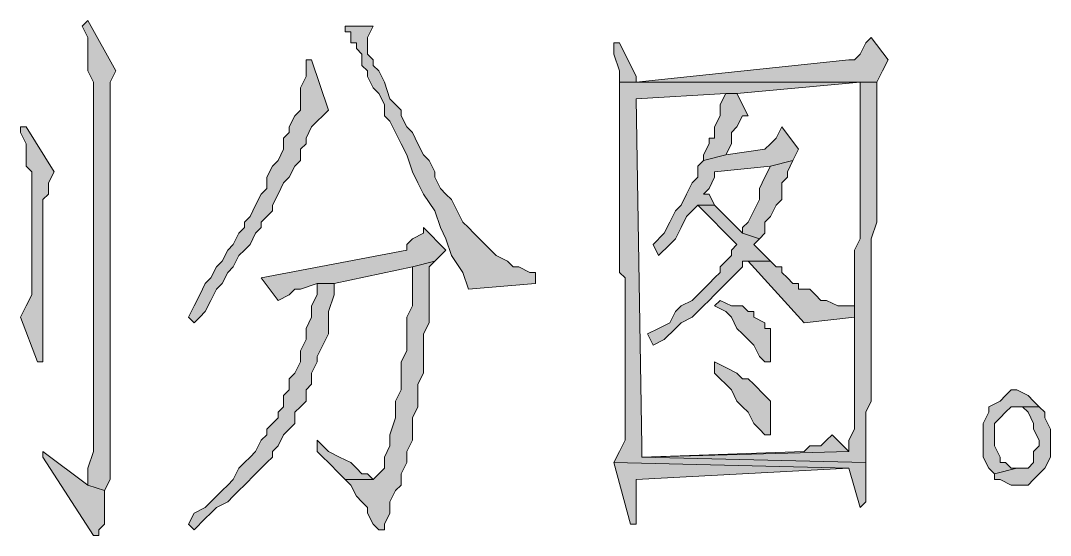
# Model space of a CAD drawing. Header units: millimetres. Extents: x 24 to 410, y 10 to 282.
# Drawn here: x 306.87 to 314.66, y 50.08 to 53.98 of the extents above; entities that cross this region are included whole.
import ezdxf

# ---------------------------------------------------------------- set-up
doc = ezdxf.new("R2010")
doc.units = ezdxf.units.MM

msp = doc.modelspace()

# ---------------------------------------------------------------- hatches: boundary and pattern name
h = msp.add_hatch(color=7)
h.dxf.hatch_style = 2
h.paths.add_polyline_path([(307.382333, 53.975), (307.34, 53.932667), (307.382333, 53.848), (307.382333, 53.594), (307.424667, 53.509333), (307.424667, 50.715333), (307.382333, 50.588333), (307.382333, 50.461333), (307.509333, 50.419), (307.551667, 50.503667), (307.551667, 51.985333), (307.551667, 52.112333), (307.551667, 53.509333), (307.594, 53.594)])
h = msp.add_hatch(color=7)
h.dxf.hatch_style = 2
h.paths.add_polyline_path([(309.329667, 53.932667), (309.329667, 53.890333), (309.372, 53.890333), (309.372, 53.805667), (309.414333, 53.805667), (309.414333, 53.763333), (309.456667, 53.721), (309.456667, 53.636333), (309.499, 53.594), (309.499, 53.551667), (309.541333, 53.467), (309.583667, 53.424667), (309.626, 53.34), (309.626, 53.255333), (309.668333, 53.213), (309.710667, 53.128333), (309.753, 53.043667), (309.795333, 52.959), (309.837667, 52.832), (309.88, 52.747333), (309.922333, 52.662667), (310.007, 52.535667), (310.049333, 52.408667), (310.091667, 52.324), (310.134, 52.197), (310.218667, 52.07), (310.261, 51.943), (310.769, 51.985333), (310.769, 52.07), (310.726667, 52.07), (310.642, 52.112333), (310.599667, 52.112333), (310.557333, 52.154667), (310.472667, 52.197), (310.430333, 52.239333), (310.388, 52.281667), (310.345667, 52.324), (310.303333, 52.366333), (310.261, 52.408667), (310.218667, 52.451), (310.176333, 52.535667), (310.134, 52.620333), (310.091667, 52.662667), (310.049333, 52.705), (310.007, 52.789667), (310.007, 52.832), (309.964667, 52.916667), (309.922333, 52.959), (309.88, 53.043667), (309.837667, 53.128333), (309.795333, 53.170667), (309.753, 53.255333), (309.753, 53.297667), (309.668333, 53.382333), (309.626, 53.509333), (309.583667, 53.594), (309.541333, 53.636333), (309.541333, 53.678667), (309.499, 53.721), (309.499, 53.848), (309.541333, 53.932667)])
h = msp.add_hatch(color=7)
h.dxf.hatch_style = 2
h.paths.add_polyline_path([(313.309, 53.848), (313.266667, 53.805667), (313.224333, 53.721), (313.182, 53.678667), (313.139667, 53.678667), (311.531, 53.509333), (313.351333, 53.509333), (313.393667, 53.594), (313.436, 53.678667)])
h = msp.add_hatch(color=7)
h.dxf.hatch_style = 2
h.paths.add_polyline_path([(311.404, 53.805667), (311.361667, 53.805667), (311.361667, 53.721), (311.404, 53.594), (311.404, 53.509333), (313.224333, 53.509333), (313.224333, 52.324), (313.182, 52.239333), (313.182, 51.350333), (313.182, 51.265667), (313.182, 50.884667), (313.139667, 50.8), (313.139667, 50.715333), (311.573333, 50.673), (313.266667, 50.630667), (313.266667, 51.011667), (313.309, 51.096333), (313.309, 52.324), (313.351333, 52.451), (313.351333, 53.509333), (311.531, 53.509333), (311.531, 53.551667)])
h = msp.add_hatch(color=7)
h.dxf.hatch_style = 2
h.paths.add_polyline_path([(309.075667, 53.678667), (309.033333, 53.678667), (309.033333, 53.636333), (309.033333, 53.551667), (308.991, 53.467), (308.991, 53.297667), (308.948667, 53.255333), (308.906333, 53.170667), (308.906333, 53.128333), (308.864, 53.086), (308.864, 53.001333), (308.821667, 52.916667), (308.779333, 52.874333), (308.737, 52.789667), (308.737, 52.705), (308.694667, 52.662667), (308.652333, 52.578), (308.61, 52.493333), (308.567667, 52.451), (308.567667, 52.408667), (308.525333, 52.366333), (308.483, 52.281667), (308.440667, 52.239333), (308.398333, 52.154667), (308.356, 52.112333), (308.313667, 52.027667), (308.271333, 51.985333), (308.229, 51.900667), (308.186667, 51.816), (308.144333, 51.731333), (308.186667, 51.689), (308.229, 51.731333), (308.271333, 51.773667), (308.313667, 51.858333), (308.356, 51.943), (308.398333, 51.985333), (308.440667, 52.07), (308.483, 52.112333), (308.525333, 52.197), (308.567667, 52.239333), (308.61, 52.281667), (308.652333, 52.366333), (308.694667, 52.408667), (308.694667, 52.451), (308.737, 52.493333), (308.779333, 52.535667), (308.779333, 52.578), (308.821667, 52.662667), (308.864, 52.747333), (308.906333, 52.789667), (308.948667, 52.874333), (308.991, 52.916667), (308.991, 53.001333), (309.033333, 53.043667), (309.033333, 53.086), (309.075667, 53.170667), (309.118, 53.213), (309.160333, 53.255333), (309.202667, 53.297667)])
h = msp.add_hatch(color=7)
h.dxf.hatch_style = 2
h.paths.add_polyline_path([(311.404, 53.509333), (311.404, 52.07), (311.446333, 52.027667), (311.446333, 51.350333), (311.446333, 51.265667), (311.446333, 50.8), (311.404, 50.715333), (311.361667, 50.630667), (313.139667, 50.588333), (313.224333, 50.292), (313.266667, 50.334333), (313.266667, 50.630667), (311.573333, 50.673), (311.573333, 50.757667), (311.531, 53.382333), (312.208333, 53.424667), (312.293, 53.424667), (313.224333, 53.509333)])
h = msp.add_hatch(color=7)
h.dxf.hatch_style = 2
h.paths.add_polyline_path([(312.293, 53.424667), (312.208333, 53.424667), (312.166, 53.34), (312.166, 53.255333), (312.123667, 53.170667), (312.123667, 53.086), (312.081333, 53.086), (312.081333, 53.043667), (312.039, 52.959), (312.039, 52.916667), (312.208333, 52.959), (312.250667, 53.043667), (312.250667, 53.128333), (312.293, 53.170667), (312.335333, 53.255333), (312.377667, 53.255333)])
h = msp.add_hatch(color=7)
h.dxf.hatch_style = 2
h.paths.add_polyline_path([(306.916667, 53.170667), (306.874333, 53.170667), (306.874333, 53.128333), (306.916667, 53.043667), (306.916667, 52.874333), (306.959, 52.832), (306.959, 51.900667), (306.916667, 51.816), (306.874333, 51.731333), (307.001333, 51.392667), (307.043667, 51.392667), (307.043667, 51.477333), (307.043667, 51.604333), (307.043667, 52.620333), (307.086, 52.662667), (307.086, 52.747333), (307.128333, 52.832)])
h = msp.add_hatch(color=7)
h.dxf.hatch_style = 2
h.paths.add_polyline_path([(312.631667, 53.170667), (312.589333, 53.086), (312.547, 53.043667), (312.504667, 53.001333), (312.208333, 52.959), (312.039, 52.916667), (311.996667, 52.874333), (311.996667, 52.789667), (311.954333, 52.747333), (311.912, 52.662667), (311.869667, 52.578), (311.827333, 52.535667), (311.785, 52.451), (311.742667, 52.366333), (311.658, 52.281667), (311.700333, 52.197), (311.785, 52.281667), (311.827333, 52.324), (311.869667, 52.408667), (311.912, 52.493333), (311.954333, 52.535667), (311.996667, 52.578), (312.123667, 52.578), (312.081333, 52.662667), (312.039, 52.662667), (312.081333, 52.705), (312.123667, 52.789667), (312.123667, 52.832), (312.547, 52.874333), (312.716333, 52.916667), (312.758667, 53.001333)])
h = msp.add_hatch(color=7)
h.dxf.hatch_style = 2
h.paths.add_polyline_path([(312.716333, 52.916667), (312.547, 52.874333), (312.504667, 52.789667), (312.462333, 52.705), (312.462333, 52.620333), (312.42, 52.535667), (312.377667, 52.451), (312.335333, 52.408667), (312.335333, 52.366333), (312.462333, 52.324), (312.504667, 52.366333), (312.504667, 52.451), (312.547, 52.493333), (312.589333, 52.578), (312.631667, 52.620333), (312.631667, 52.747333), (312.674, 52.789667), (312.674, 52.832)])
h = msp.add_hatch(color=7)
h.dxf.hatch_style = 2
h.paths.add_polyline_path([(312.123667, 52.578), (311.996667, 52.578), (312.293, 52.281667), (312.250667, 52.239333), (312.250667, 52.197), (312.208333, 52.154667), (312.166, 52.112333), (312.166, 52.07), (312.123667, 52.027667), (312.081333, 51.985333), (312.039, 51.943), (311.996667, 51.900667), (311.954333, 51.858333), (311.869667, 51.816), (311.827333, 51.773667), (311.785, 51.689), (311.700333, 51.646667), (311.615667, 51.604333), (311.658, 51.519667), (311.742667, 51.562), (311.827333, 51.646667), (311.869667, 51.689), (311.954333, 51.731333), (311.996667, 51.773667), (312.039, 51.816), (312.081333, 51.858333), (312.123667, 51.900667), (312.166, 51.943), (312.208333, 51.985333), (312.250667, 52.027667), (312.293, 52.07), (312.335333, 52.112333), (312.335333, 52.154667), (312.377667, 52.154667), (312.547, 52.154667), (312.504667, 52.197), (312.42, 52.281667), (312.462333, 52.324), (312.335333, 52.366333), (312.250667, 52.451), (312.208333, 52.493333)])
h = msp.add_hatch(color=7)
h.dxf.hatch_style = 2
h.paths.add_polyline_path([(309.922333, 52.408667), (309.922333, 52.366333), (309.837667, 52.324), (309.795333, 52.281667), (309.795333, 52.239333), (308.694667, 52.027667), (308.821667, 51.858333), (308.906333, 51.900667), (308.948667, 51.943), (308.991, 51.943), (309.118, 51.985333), (309.245, 51.985333), (309.837667, 52.112333), (310.007, 52.154667), (310.091667, 52.239333)])
h = msp.add_hatch(color=7)
h.dxf.hatch_style = 2
h.paths.add_polyline_path([(310.007, 52.154667), (309.837667, 52.112333), (309.837667, 51.816), (309.795333, 51.731333), (309.795333, 51.477333), (309.753, 51.392667), (309.753, 51.181), (309.710667, 51.096333), (309.710667, 50.969333), (309.668333, 50.842333), (309.668333, 50.757667), (309.626, 50.673), (309.626, 50.588333), (309.583667, 50.546), (309.541333, 50.503667), (309.329667, 50.503667), (309.372, 50.461333), (309.414333, 50.376667), (309.456667, 50.334333), (309.499, 50.292), (309.499, 50.249667), (309.541333, 50.165), (309.583667, 50.122667), (309.626, 50.122667), (309.626, 50.165), (309.668333, 50.249667), (309.668333, 50.334333), (309.710667, 50.419), (309.753, 50.461333), (309.753, 50.546), (309.795333, 50.630667), (309.795333, 50.715333), (309.837667, 50.8), (309.837667, 50.969333), (309.88, 51.054), (309.88, 51.223333), (309.922333, 51.308), (309.922333, 51.604333), (309.964667, 51.689), (309.964667, 52.112333)])
h = msp.add_hatch(color=7)
h.dxf.hatch_style = 2
h.paths.add_polyline_path([(312.547, 52.154667), (312.377667, 52.154667), (312.801, 51.689), (313.182, 51.731333), (313.182, 51.816), (313.097333, 51.816), (313.055, 51.816), (312.970333, 51.858333), (312.928, 51.858333), (312.885667, 51.900667), (312.843333, 51.943), (312.758667, 51.943), (312.758667, 51.985333), (312.716333, 51.985333), (312.674, 52.027667), (312.631667, 52.07), (312.631667, 52.112333), (312.589333, 52.112333)])
h = msp.add_hatch(color=7)
h.dxf.hatch_style = 2
h.paths.add_polyline_path([(309.245, 51.985333), (309.118, 51.985333), (309.118, 51.900667), (309.075667, 51.816), (309.075667, 51.731333), (309.033333, 51.646667), (309.033333, 51.562), (308.991, 51.477333), (308.991, 51.392667), (308.948667, 51.308), (308.906333, 51.265667), (308.906333, 51.181), (308.864, 51.138667), (308.864, 51.054), (308.821667, 51.011667), (308.821667, 50.969333), (308.779333, 50.927), (308.737, 50.884667), (308.737, 50.842333), (308.694667, 50.8), (308.652333, 50.715333), (308.61, 50.673), (308.567667, 50.630667), (308.525333, 50.588333), (308.483, 50.503667), (308.440667, 50.461333), (308.398333, 50.419), (308.313667, 50.334333), (308.271333, 50.292), (308.186667, 50.249667), (308.144333, 50.165), (308.186667, 50.122667), (308.271333, 50.207333), (308.313667, 50.249667), (308.356, 50.292), (308.440667, 50.334333), (308.483, 50.376667), (308.525333, 50.419), (308.567667, 50.461333), (308.652333, 50.546), (308.694667, 50.588333), (308.737, 50.630667), (308.779333, 50.673), (308.779333, 50.715333), (308.821667, 50.757667), (308.864, 50.842333), (308.906333, 50.884667), (308.948667, 50.927), (308.948667, 51.011667), (308.991, 51.054), (309.033333, 51.096333), (309.033333, 51.181), (309.075667, 51.223333), (309.075667, 51.308), (309.118, 51.392667), (309.118, 51.435), (309.160333, 51.519667), (309.202667, 51.604333), (309.202667, 51.773667), (309.245, 51.900667)])
h = msp.add_hatch(color=7)
h.dxf.hatch_style = 2
h.paths.add_polyline_path([(312.166, 51.858333), (312.123667, 51.816), (312.208333, 51.773667), (312.250667, 51.731333), (312.293, 51.646667), (312.335333, 51.604333), (312.377667, 51.562), (312.42, 51.519667), (312.462333, 51.435), (312.504667, 51.392667), (312.547, 51.392667), (312.547, 51.435), (312.547, 51.646667), (312.504667, 51.646667), (312.504667, 51.689), (312.42, 51.731333), (312.42, 51.773667), (312.377667, 51.773667), (312.335333, 51.816), (312.250667, 51.816)])
h = msp.add_hatch(color=7)
h.dxf.hatch_style = 2
h.paths.add_polyline_path([(312.123667, 51.392667), (312.123667, 51.308), (312.166, 51.265667), (312.208333, 51.223333), (312.250667, 51.181), (312.293, 51.096333), (312.335333, 51.054), (312.377667, 51.011667), (312.42, 50.927), (312.462333, 50.884667), (312.504667, 50.842333), (312.547, 50.842333), (312.547, 50.884667), (312.547, 51.096333), (312.504667, 51.138667), (312.42, 51.223333), (312.377667, 51.265667), (312.335333, 51.265667), (312.293, 51.308), (312.208333, 51.350333)])
h = msp.add_hatch(color=7)
h.dxf.hatch_style = 2
h.paths.add_polyline_path([(314.367333, 51.181), (314.325, 51.138667), (314.282667, 51.096333), (314.198, 51.054), (314.198, 51.011667), (314.155667, 50.927), (314.155667, 50.673), (314.198, 50.588333), (314.240333, 50.546), (314.409667, 50.588333), (314.367333, 50.588333), (314.325, 50.630667), (314.282667, 50.630667), (314.282667, 50.673), (314.240333, 50.757667), (314.240333, 50.927), (314.282667, 50.969333), (314.325, 51.011667), (314.367333, 51.054), (314.579, 51.054), (314.536667, 51.096333), (314.494333, 51.138667), (314.409667, 51.181)])
h = msp.add_hatch(color=7)
h.dxf.hatch_style = 2
h.paths.add_polyline_path([(314.579, 51.054), (314.367333, 51.054), (314.452, 51.054), (314.494333, 51.011667), (314.536667, 50.927), (314.536667, 50.884667), (314.579, 50.8), (314.579, 50.757667), (314.536667, 50.715333), (314.536667, 50.630667), (314.494333, 50.588333), (314.409667, 50.588333), (314.240333, 50.546), (314.240333, 50.503667), (314.282667, 50.503667), (314.367333, 50.461333), (314.494333, 50.461333), (314.536667, 50.503667), (314.579, 50.546), (314.621333, 50.588333), (314.663667, 50.673), (314.663667, 50.757667), (314.663667, 50.884667), (314.621333, 50.969333), (314.621333, 51.011667)])
h = msp.add_hatch(color=7)
h.dxf.hatch_style = 2
h.paths.add_polyline_path([(309.118, 50.8), (309.118, 50.715333), (309.160333, 50.673), (309.202667, 50.630667), (309.287333, 50.546), (309.329667, 50.503667), (309.541333, 50.503667), (309.499, 50.546), (309.456667, 50.546), (309.414333, 50.588333), (309.372, 50.630667), (309.287333, 50.673), (309.202667, 50.715333)])
h = msp.add_hatch(color=7)
h.dxf.hatch_style = 2
h.paths.add_polyline_path([(313.012667, 50.842333), (312.970333, 50.8), (312.928, 50.757667), (312.843333, 50.757667), (312.801, 50.715333), (311.573333, 50.673), (313.139667, 50.715333)])
h = msp.add_hatch(color=7)
h.dxf.hatch_style = 2
h.paths.add_polyline_path([(307.043667, 50.715333), (307.043667, 50.673), (307.424667, 50.080333), (307.467, 50.080333), (307.467, 50.122667), (307.509333, 50.165), (307.509333, 50.419), (307.382333, 50.461333)])
h = msp.add_hatch(color=7)
h.dxf.hatch_style = 2
h.paths.add_polyline_path([(311.361667, 50.630667), (311.488667, 50.165), (311.531, 50.165), (311.531, 50.503667), (313.139667, 50.588333)])

# ---------------------------------------------------------------- linework, layer by layer
at = {"color": 7, "lineweight": 0}
for points in [[(307.382333, 53.975), (307.34, 53.932667), (307.382333, 53.848), (307.382333, 53.594), (307.424667, 53.509333), (307.424667, 50.715333), (307.382333, 50.588333), (307.382333, 50.461333), (307.509333, 50.419), (307.551667, 50.503667), (307.551667, 51.985333), (307.551667, 52.112333), (307.551667, 53.509333), (307.594, 53.594)], [(309.329667, 53.932667), (309.329667, 53.890333), (309.372, 53.890333), (309.372, 53.805667), (309.414333, 53.805667), (309.414333, 53.763333), (309.456667, 53.721), (309.456667, 53.636333), (309.499, 53.594), (309.499, 53.551667), (309.541333, 53.467), (309.583667, 53.424667), (309.626, 53.34), (309.626, 53.255333), (309.668333, 53.213), (309.710667, 53.128333), (309.753, 53.043667), (309.795333, 52.959), (309.837667, 52.832), (309.88, 52.747333), (309.922333, 52.662667), (310.007, 52.535667), (310.049333, 52.408667), (310.091667, 52.324), (310.134, 52.197), (310.218667, 52.07), (310.261, 51.943), (310.769, 51.985333), (310.769, 52.07), (310.726667, 52.07), (310.642, 52.112333), (310.599667, 52.112333), (310.557333, 52.154667), (310.472667, 52.197), (310.430333, 52.239333), (310.388, 52.281667), (310.345667, 52.324), (310.303333, 52.366333), (310.261, 52.408667), (310.218667, 52.451), (310.176333, 52.535667), (310.134, 52.620333), (310.091667, 52.662667), (310.049333, 52.705), (310.007, 52.789667), (310.007, 52.832), (309.964667, 52.916667), (309.922333, 52.959), (309.88, 53.043667), (309.837667, 53.128333), (309.795333, 53.170667), (309.753, 53.255333), (309.753, 53.297667), (309.668333, 53.382333), (309.626, 53.509333), (309.583667, 53.594), (309.541333, 53.636333), (309.541333, 53.678667), (309.499, 53.721), (309.499, 53.848), (309.541333, 53.932667)], [(313.309, 53.848), (313.266667, 53.805667), (313.224333, 53.721), (313.182, 53.678667), (313.139667, 53.678667), (311.531, 53.509333), (313.351333, 53.509333), (313.393667, 53.594), (313.436, 53.678667)], [(311.404, 53.805667), (311.361667, 53.805667), (311.361667, 53.721), (311.404, 53.594), (311.404, 53.509333), (313.224333, 53.509333), (313.224333, 52.324), (313.182, 52.239333), (313.182, 51.350333), (313.182, 51.265667), (313.182, 50.884667), (313.139667, 50.8), (313.139667, 50.715333), (311.573333, 50.673), (313.266667, 50.630667), (313.266667, 51.011667), (313.309, 51.096333), (313.309, 52.324), (313.351333, 52.451), (313.351333, 53.509333), (311.531, 53.509333), (311.531, 53.551667)], [(309.075667, 53.678667), (309.033333, 53.678667), (309.033333, 53.636333), (309.033333, 53.551667), (308.991, 53.467), (308.991, 53.297667), (308.948667, 53.255333), (308.906333, 53.170667), (308.906333, 53.128333), (308.864, 53.086), (308.864, 53.001333), (308.821667, 52.916667), (308.779333, 52.874333), (308.737, 52.789667), (308.737, 52.705), (308.694667, 52.662667), (308.652333, 52.578), (308.61, 52.493333), (308.567667, 52.451), (308.567667, 52.408667), (308.525333, 52.366333), (308.483, 52.281667), (308.440667, 52.239333), (308.398333, 52.154667), (308.356, 52.112333), (308.313667, 52.027667), (308.271333, 51.985333), (308.229, 51.900667), (308.186667, 51.816), (308.144333, 51.731333), (308.186667, 51.689), (308.229, 51.731333), (308.271333, 51.773667), (308.313667, 51.858333), (308.356, 51.943), (308.398333, 51.985333), (308.440667, 52.07), (308.483, 52.112333), (308.525333, 52.197), (308.567667, 52.239333), (308.61, 52.281667), (308.652333, 52.366333), (308.694667, 52.408667), (308.694667, 52.451), (308.737, 52.493333), (308.779333, 52.535667), (308.779333, 52.578), (308.821667, 52.662667), (308.864, 52.747333), (308.906333, 52.789667), (308.948667, 52.874333), (308.991, 52.916667), (308.991, 53.001333), (309.033333, 53.043667), (309.033333, 53.086), (309.075667, 53.170667), (309.118, 53.213), (309.160333, 53.255333), (309.202667, 53.297667)], [(311.404, 53.509333), (311.404, 52.07), (311.446333, 52.027667), (311.446333, 51.350333), (311.446333, 51.265667), (311.446333, 50.8), (311.404, 50.715333), (311.361667, 50.630667), (313.139667, 50.588333), (313.224333, 50.292), (313.266667, 50.334333), (313.266667, 50.630667), (311.573333, 50.673), (311.573333, 50.757667), (311.531, 53.382333), (312.208333, 53.424667), (312.293, 53.424667), (313.224333, 53.509333)], [(312.293, 53.424667), (312.208333, 53.424667), (312.166, 53.34), (312.166, 53.255333), (312.123667, 53.170667), (312.123667, 53.086), (312.081333, 53.086), (312.081333, 53.043667), (312.039, 52.959), (312.039, 52.916667), (312.208333, 52.959), (312.250667, 53.043667), (312.250667, 53.128333), (312.293, 53.170667), (312.335333, 53.255333), (312.377667, 53.255333)], [(306.916667, 53.170667), (306.874333, 53.170667), (306.874333, 53.128333), (306.916667, 53.043667), (306.916667, 52.874333), (306.959, 52.832), (306.959, 51.900667), (306.916667, 51.816), (306.874333, 51.731333), (307.001333, 51.392667), (307.043667, 51.392667), (307.043667, 51.477333), (307.043667, 51.604333), (307.043667, 52.620333), (307.086, 52.662667), (307.086, 52.747333), (307.128333, 52.832)], [(312.631667, 53.170667), (312.589333, 53.086), (312.547, 53.043667), (312.504667, 53.001333), (312.208333, 52.959), (312.039, 52.916667), (311.996667, 52.874333), (311.996667, 52.789667), (311.954333, 52.747333), (311.912, 52.662667), (311.869667, 52.578), (311.827333, 52.535667), (311.785, 52.451), (311.742667, 52.366333), (311.658, 52.281667), (311.700333, 52.197), (311.785, 52.281667), (311.827333, 52.324), (311.869667, 52.408667), (311.912, 52.493333), (311.954333, 52.535667), (311.996667, 52.578), (312.123667, 52.578), (312.081333, 52.662667), (312.039, 52.662667), (312.081333, 52.705), (312.123667, 52.789667), (312.123667, 52.832), (312.547, 52.874333), (312.716333, 52.916667), (312.758667, 53.001333)], [(312.716333, 52.916667), (312.547, 52.874333), (312.504667, 52.789667), (312.462333, 52.705), (312.462333, 52.620333), (312.42, 52.535667), (312.377667, 52.451), (312.335333, 52.408667), (312.335333, 52.366333), (312.462333, 52.324), (312.504667, 52.366333), (312.504667, 52.451), (312.547, 52.493333), (312.589333, 52.578), (312.631667, 52.620333), (312.631667, 52.747333), (312.674, 52.789667), (312.674, 52.832)], [(312.123667, 52.578), (311.996667, 52.578), (312.293, 52.281667), (312.250667, 52.239333), (312.250667, 52.197), (312.208333, 52.154667), (312.166, 52.112333), (312.166, 52.07), (312.123667, 52.027667), (312.081333, 51.985333), (312.039, 51.943), (311.996667, 51.900667), (311.954333, 51.858333), (311.869667, 51.816), (311.827333, 51.773667), (311.785, 51.689), (311.700333, 51.646667), (311.615667, 51.604333), (311.658, 51.519667), (311.742667, 51.562), (311.827333, 51.646667), (311.869667, 51.689), (311.954333, 51.731333), (311.996667, 51.773667), (312.039, 51.816), (312.081333, 51.858333), (312.123667, 51.900667), (312.166, 51.943), (312.208333, 51.985333), (312.250667, 52.027667), (312.293, 52.07), (312.335333, 52.112333), (312.335333, 52.154667), (312.377667, 52.154667), (312.547, 52.154667), (312.504667, 52.197), (312.42, 52.281667), (312.462333, 52.324), (312.335333, 52.366333), (312.250667, 52.451), (312.208333, 52.493333)], [(309.922333, 52.408667), (309.922333, 52.366333), (309.837667, 52.324), (309.795333, 52.281667), (309.795333, 52.239333), (308.694667, 52.027667), (308.821667, 51.858333), (308.906333, 51.900667), (308.948667, 51.943), (308.991, 51.943), (309.118, 51.985333), (309.245, 51.985333), (309.837667, 52.112333), (310.007, 52.154667), (310.091667, 52.239333)], [(310.007, 52.154667), (309.837667, 52.112333), (309.837667, 51.816), (309.795333, 51.731333), (309.795333, 51.477333), (309.753, 51.392667), (309.753, 51.181), (309.710667, 51.096333), (309.710667, 50.969333), (309.668333, 50.842333), (309.668333, 50.757667), (309.626, 50.673), (309.626, 50.588333), (309.583667, 50.546), (309.541333, 50.503667), (309.329667, 50.503667), (309.372, 50.461333), (309.414333, 50.376667), (309.456667, 50.334333), (309.499, 50.292), (309.499, 50.249667), (309.541333, 50.165), (309.583667, 50.122667), (309.626, 50.122667), (309.626, 50.165), (309.668333, 50.249667), (309.668333, 50.334333), (309.710667, 50.419), (309.753, 50.461333), (309.753, 50.546), (309.795333, 50.630667), (309.795333, 50.715333), (309.837667, 50.8), (309.837667, 50.969333), (309.88, 51.054), (309.88, 51.223333), (309.922333, 51.308), (309.922333, 51.604333), (309.964667, 51.689), (309.964667, 52.112333)], [(312.547, 52.154667), (312.377667, 52.154667), (312.801, 51.689), (313.182, 51.731333), (313.182, 51.816), (313.097333, 51.816), (313.055, 51.816), (312.970333, 51.858333), (312.928, 51.858333), (312.885667, 51.900667), (312.843333, 51.943), (312.758667, 51.943), (312.758667, 51.985333), (312.716333, 51.985333), (312.674, 52.027667), (312.631667, 52.07), (312.631667, 52.112333), (312.589333, 52.112333)], [(309.245, 51.985333), (309.118, 51.985333), (309.118, 51.900667), (309.075667, 51.816), (309.075667, 51.731333), (309.033333, 51.646667), (309.033333, 51.562), (308.991, 51.477333), (308.991, 51.392667), (308.948667, 51.308), (308.906333, 51.265667), (308.906333, 51.181), (308.864, 51.138667), (308.864, 51.054), (308.821667, 51.011667), (308.821667, 50.969333), (308.779333, 50.927), (308.737, 50.884667), (308.737, 50.842333), (308.694667, 50.8), (308.652333, 50.715333), (308.61, 50.673), (308.567667, 50.630667), (308.525333, 50.588333), (308.483, 50.503667), (308.440667, 50.461333), (308.398333, 50.419), (308.313667, 50.334333), (308.271333, 50.292), (308.186667, 50.249667), (308.144333, 50.165), (308.186667, 50.122667), (308.271333, 50.207333), (308.313667, 50.249667), (308.356, 50.292), (308.440667, 50.334333), (308.483, 50.376667), (308.525333, 50.419), (308.567667, 50.461333), (308.652333, 50.546), (308.694667, 50.588333), (308.737, 50.630667), (308.779333, 50.673), (308.779333, 50.715333), (308.821667, 50.757667), (308.864, 50.842333), (308.906333, 50.884667), (308.948667, 50.927), (308.948667, 51.011667), (308.991, 51.054), (309.033333, 51.096333), (309.033333, 51.181), (309.075667, 51.223333), (309.075667, 51.308), (309.118, 51.392667), (309.118, 51.435), (309.160333, 51.519667), (309.202667, 51.604333), (309.202667, 51.773667), (309.245, 51.900667)], [(312.166, 51.858333), (312.123667, 51.816), (312.208333, 51.773667), (312.250667, 51.731333), (312.293, 51.646667), (312.335333, 51.604333), (312.377667, 51.562), (312.42, 51.519667), (312.462333, 51.435), (312.504667, 51.392667), (312.547, 51.392667), (312.547, 51.435), (312.547, 51.646667), (312.504667, 51.646667), (312.504667, 51.689), (312.42, 51.731333), (312.42, 51.773667), (312.377667, 51.773667), (312.335333, 51.816), (312.250667, 51.816)], [(312.123667, 51.392667), (312.123667, 51.308), (312.166, 51.265667), (312.208333, 51.223333), (312.250667, 51.181), (312.293, 51.096333), (312.335333, 51.054), (312.377667, 51.011667), (312.42, 50.927), (312.462333, 50.884667), (312.504667, 50.842333), (312.547, 50.842333), (312.547, 50.884667), (312.547, 51.096333), (312.504667, 51.138667), (312.42, 51.223333), (312.377667, 51.265667), (312.335333, 51.265667), (312.293, 51.308), (312.208333, 51.350333)], [(314.367333, 51.181), (314.325, 51.138667), (314.282667, 51.096333), (314.198, 51.054), (314.198, 51.011667), (314.155667, 50.927), (314.155667, 50.673), (314.198, 50.588333), (314.240333, 50.546), (314.409667, 50.588333), (314.367333, 50.588333), (314.325, 50.630667), (314.282667, 50.630667), (314.282667, 50.673), (314.240333, 50.757667), (314.240333, 50.927), (314.282667, 50.969333), (314.325, 51.011667), (314.367333, 51.054), (314.579, 51.054), (314.536667, 51.096333), (314.494333, 51.138667), (314.409667, 51.181)], [(314.579, 51.054), (314.367333, 51.054), (314.452, 51.054), (314.494333, 51.011667), (314.536667, 50.927), (314.536667, 50.884667), (314.579, 50.8), (314.579, 50.757667), (314.536667, 50.715333), (314.536667, 50.630667), (314.494333, 50.588333), (314.409667, 50.588333), (314.240333, 50.546), (314.240333, 50.503667), (314.282667, 50.503667), (314.367333, 50.461333), (314.494333, 50.461333), (314.536667, 50.503667), (314.579, 50.546), (314.621333, 50.588333), (314.663667, 50.673), (314.663667, 50.757667), (314.663667, 50.884667), (314.621333, 50.969333), (314.621333, 51.011667)], [(309.118, 50.8), (309.118, 50.715333), (309.160333, 50.673), (309.202667, 50.630667), (309.287333, 50.546), (309.329667, 50.503667), (309.541333, 50.503667), (309.499, 50.546), (309.456667, 50.546), (309.414333, 50.588333), (309.372, 50.630667), (309.287333, 50.673), (309.202667, 50.715333)], [(313.012667, 50.842333), (312.970333, 50.8), (312.928, 50.757667), (312.843333, 50.757667), (312.801, 50.715333), (311.573333, 50.673), (313.139667, 50.715333)], [(307.043667, 50.715333), (307.043667, 50.673), (307.424667, 50.080333), (307.467, 50.080333), (307.467, 50.122667), (307.509333, 50.165), (307.509333, 50.419), (307.382333, 50.461333)], [(311.361667, 50.630667), (311.488667, 50.165), (311.531, 50.165), (311.531, 50.503667), (313.139667, 50.588333)]]:
    msp.add_lwpolyline(points, close=True, dxfattribs=at)

doc.saveas('drawing.dxf')
